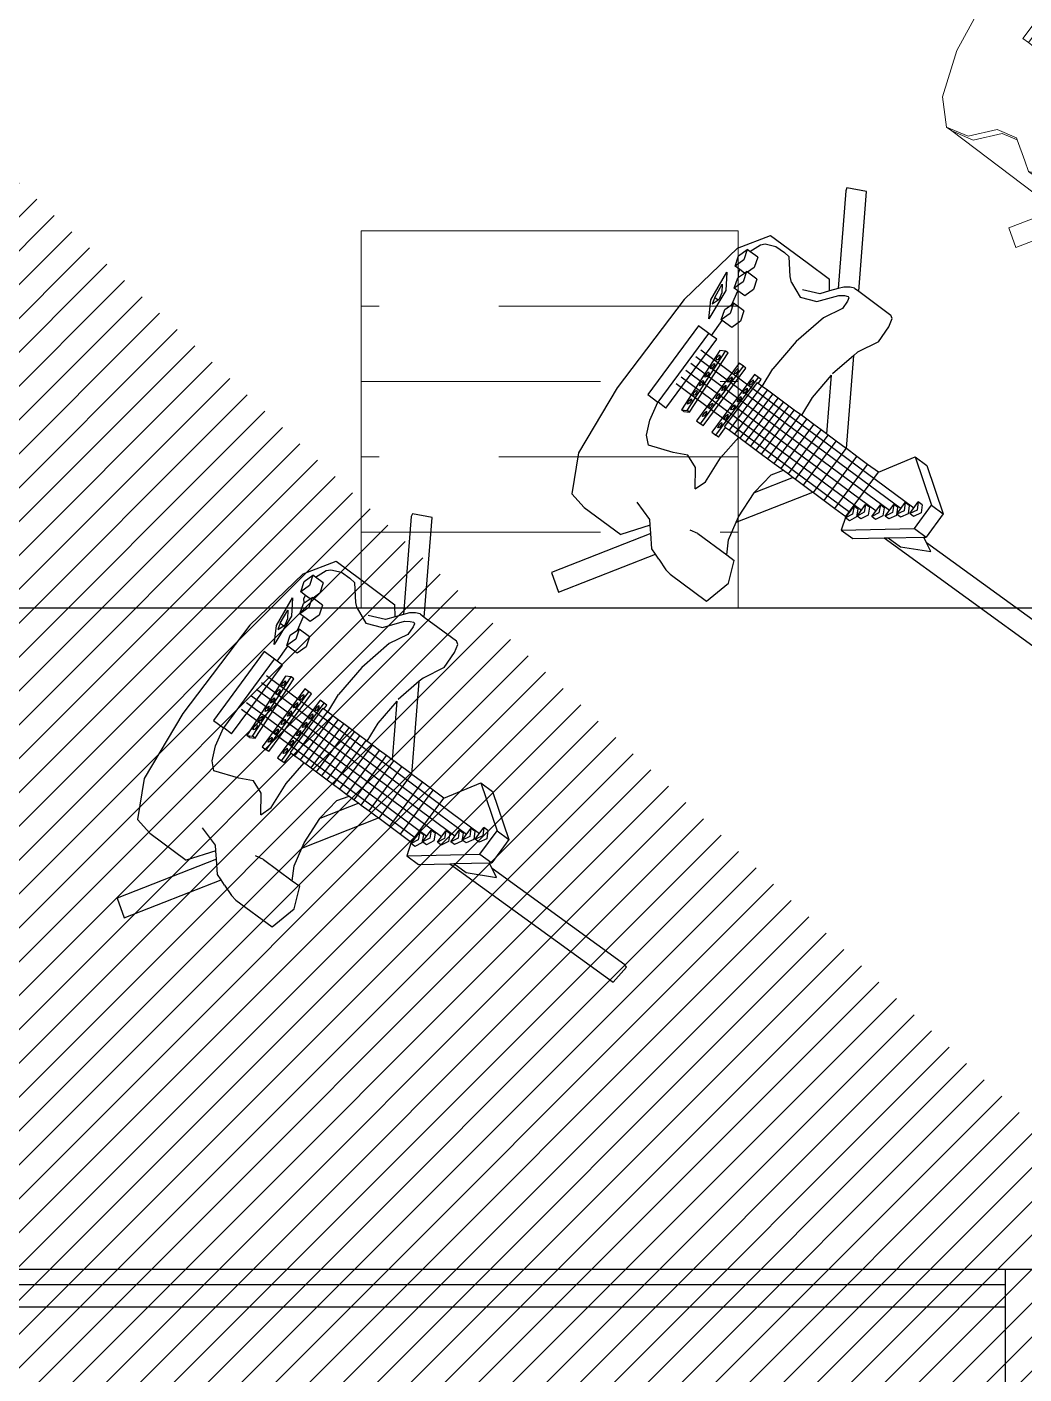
# Model space of a CAD drawing. Header units: millimetres. Extents: x 10 to 76.1, y 10 to 63.5.
# Drawn here: x 55.628 to 56.951, y 12.819 to 14.605 of the extents above; entities that cross this region are included whole.
import ezdxf

# ---------------------------------------------------------------- set-up
doc = ezdxf.new("R2010")
doc.units = ezdxf.units.MM
doc.linetypes.add('LÍNEAS_OCULTAS', pattern=[9.525, 6.35, -3.175])
for name, color, linetype in [('durlok', 3, 'Continuous'), ('equipament', 4, 'Continuous'), ('Luces2d', 9, 'Continuous'), ('relleno2d', 9, 'Continuous')]:
    doc.layers.add(name, color=color, linetype=linetype)

# ---------------------------------------------------------------- blocks, each defined once
blk = doc.blocks.new('Guitar Stand Accoustic')
at = {"lineweight": 0}
for p, q in [((-0.361, 14.261), (-0.152, 22.09)), ((-0.152, 22.09), (0.576, 22.145)), ((0.606, 22.043), (0.46, 16.543)), ((0.576, 22.145), (0.606, 22.043)), ((-0.238, 15.885), (0.298, 16.867)), ((0.298, 16.867), (0.46, 16.543)), ((0.46, 16.543), (0.798, 15.867)), ((-0.266, 14.259), (-0.238, 15.885)), ((0.798, 15.867), (0.769, 14.241)), ((-1.255, 13.573), (-1.243, 14.276)), ((-1.243, 14.276), (-0.361, 14.261)), ((-0.361, 14.261), (-0.266, 14.259)), ((-0.266, 14.259), (0.769, 14.241)), ((1.746, 14.224), (0.769, 14.241)), ((1.733, 13.52), (1.746, 14.224)), ((-1.874, 13.594), (-1.878, 13.361)), ((-1.878, 13.361), (-1.38, 13.352)), ((-1.376, 13.585), (-1.874, 13.594)), ((-1.38, 13.352), (-1.379, 13.374)), ((-1.379, 13.374), (-1.377, 13.525)), ((-1.379, 13.374), (-1.222, 13.372)), ((-1.377, 13.525), (-1.376, 13.585)), ((-1.377, 13.525), (-1.247, 13.523)), ((-1.247, 13.523), (-1.255, 13.573)), ((-1.255, 13.573), (1.733, 13.52)), ((-1.222, 13.372), (-1.247, 13.523)), ((-1.167, 13.035), (-1.222, 13.372)), ((1.626, 12.986), (1.693, 13.32)), ((1.693, 13.32), (1.723, 13.47)), ((1.85, 13.317), (1.693, 13.32)), ((1.723, 13.47), (1.733, 13.52)), ((1.853, 13.468), (1.723, 13.47)), ((1.85, 13.317), (1.853, 13.468)), ((1.85, 13.295), (1.85, 13.317)), ((2.348, 13.286), (1.85, 13.295)), ((1.853, 13.468), (1.854, 13.528)), ((1.854, 13.528), (2.352, 13.519)), ((2.352, 13.519), (2.348, 13.286)), ((-1.833, 13.1), (-1.837, 12.878)), ((-1.837, 12.878), (-1.338, 12.869)), ((-1.335, 13.092), (-1.833, 13.1)), ((-1.338, 12.887), (-1.336, 13.038)), ((-1.338, 12.869), (-1.338, 12.887)), ((-1.338, 12.887), (-1.142, 12.884)), ((-1.336, 13.038), (-1.335, 13.092)), ((-1.336, 13.038), (-1.167, 13.035)), ((-1.142, 12.884), (-1.167, 13.035)), ((-1.071, 12.449), (-1.142, 12.884)), ((-0.775, 12.903), (-0.769, 13.213)), ((-0.693, 12.957), (-0.775, 12.903)), ((-0.775, 12.903), (-0.613, 12.9)), ((-0.688, 13.268), (-0.769, 13.213)), ((-0.613, 12.9), (-0.693, 12.957)), ((-0.608, 13.211), (-0.688, 13.268)), ((0.025, 11.301), (-0.62, 12.9)), ((-0.613, 12.9), (-0.608, 13.211)), ((0.374, 11.295), (1.075, 12.87)), ((1.068, 12.87), (1.073, 13.181)), ((1.068, 12.87), (1.15, 12.925)), ((1.23, 12.867), (1.068, 12.87)), ((1.073, 13.181), (1.155, 13.235)), ((1.15, 12.925), (1.23, 12.867)), ((1.155, 13.235), (1.235, 13.178)), ((1.23, 12.867), (1.235, 13.178)), ((1.51, 12.404), (1.596, 12.835)), ((1.596, 12.835), (1.626, 12.986)), ((1.792, 12.832), (1.596, 12.835)), ((1.795, 12.983), (1.626, 12.986)), ((1.792, 12.832), (1.795, 12.983)), ((1.792, 12.814), (1.792, 12.832)), ((2.29, 12.805), (1.792, 12.814)), ((1.795, 12.983), (1.796, 13.036)), ((1.796, 13.036), (2.294, 13.028)), ((2.294, 13.028), (2.29, 12.805)), ((-1.843, 12.51), (-1.847, 12.3)), ((-1.345, 12.501), (-1.843, 12.51)), ((-1.348, 12.304), (-1.346, 12.454)), ((-1.346, 12.454), (-1.345, 12.501)), ((-1.346, 12.454), (-1.071, 12.449)), ((-1.047, 12.298), (-1.071, 12.449)), ((-0.734, 12.414), (-0.728, 12.725)), ((-0.652, 12.466), (-0.734, 12.414)), ((-0.734, 12.414), (-0.572, 12.411)), ((-0.646, 12.777), (-0.728, 12.725)), ((-0.572, 12.411), (-0.652, 12.466)), ((-0.567, 12.722), (-0.646, 12.777)), ((-0.324, 11.307), (-0.605, 12.412)), ((-0.572, 12.411), (-0.567, 12.722)), ((0.722, 11.289), (1.043, 12.383)), ((1.009, 12.384), (1.015, 12.694)), ((1.009, 12.384), (1.091, 12.436)), ((1.171, 12.381), (1.009, 12.384)), ((1.015, 12.694), (1.097, 12.746)), ((1.091, 12.436), (1.171, 12.381)), ((1.097, 12.746), (1.177, 12.692)), ((1.171, 12.381), (1.177, 12.692)), ((1.48, 12.254), (1.51, 12.404)), ((1.784, 12.399), (1.51, 12.404)), ((1.782, 12.248), (1.784, 12.399)), ((1.784, 12.399), (1.785, 12.445)), ((1.785, 12.445), (2.283, 12.437)), ((2.283, 12.437), (2.279, 12.227)), ((-1.847, 12.3), (-1.349, 12.291)), ((-1.349, 12.291), (-1.348, 12.304)), ((-1.348, 12.304), (-1.047, 12.298)), ((-0.974, 11.856), (-1.047, 12.298)), ((-0.792, 11.6), (-0.974, 11.856)), ((-0.744, 11.829), (-0.739, 12.14)), ((-0.662, 11.879), (-0.744, 11.829)), ((-0.744, 11.829), (-0.582, 11.826)), ((-0.657, 12.19), (-0.739, 12.14)), ((-0.672, 11.313), (-0.663, 11.828)), ((-0.582, 11.826), (-0.662, 11.879)), ((-0.577, 12.137), (-0.657, 12.19)), ((-0.582, 11.826), (-0.577, 12.137)), ((0.999, 11.799), (1.005, 12.11)), ((0.999, 11.799), (1.081, 11.848)), ((1.005, 12.11), (1.086, 12.159)), ((1.081, 11.848), (1.161, 11.796)), ((1.086, 12.159), (1.166, 12.107)), ((1.161, 11.796), (1.166, 12.107)), ((1.392, 11.814), (1.48, 12.254)), ((1.782, 12.248), (1.48, 12.254)), ((1.781, 12.236), (1.782, 12.248)), ((2.279, 12.227), (1.781, 12.236)), ((-1.762, 10.976), (-0.793, 11.559)), ((-0.795, 11.433), (-0.797, 11.315)), ((-0.795, 11.433), (-0.793, 11.559)), ((-0.795, 11.433), (1.198, 11.397)), ((-0.793, 11.559), (-0.792, 11.6)), ((1.161, 11.796), (0.999, 11.799)), ((1.071, 11.282), (1.08, 11.797)), ((1.198, 11.397), (1.195, 11.28)), ((1.198, 11.397), (1.2, 11.565)), ((1.2, 11.565), (1.32, 11.721)), ((1.32, 11.721), (1.392, 11.814)), ((1.32, 11.721), (2.592, 10.894)), ((-2.675, 10.982), (-4.432, 10.79)), ((-1.762, 10.976), (-2.675, 10.982)), ((-0.803, 10.969), (-1.762, 10.976)), ((-0.879, 6.631), (-0.803, 10.969)), ((-0.803, 10.969), (-0.797, 11.315)), ((-0.797, 11.315), (1.195, 11.28)), ((-0.672, 11.313), (-0.797, 11.315)), ((-0.783, 5.055), (-0.672, 11.313)), ((-0.324, 11.307), (-0.672, 11.313)), ((-0.481, 2.374), (-0.324, 11.307)), ((0.025, 11.301), (-0.324, 11.307)), ((-0.133, 2.368), (0.025, 11.301)), ((0.199, 11.298), (0.025, 11.301)), ((0.199, 11.298), (0.374, 11.295)), ((0.265, 5.113), (0.374, 11.295)), ((0.374, 11.295), (0.722, 11.289)), ((0.613, 5.069), (0.722, 11.289)), ((0.722, 11.289), (1.071, 11.282)), ((0.961, 5.024), (1.071, 11.282)), ((1.071, 11.282), (1.195, 11.28)), ((1.113, 6.596), (1.189, 10.933)), ((1.189, 10.933), (1.195, 11.28)), ((1.189, 10.933), (2.592, 10.894)), ((2.592, 10.894), (3.061, 10.881)), ((3.061, 10.881), (4.81, 10.627)), ((-5.882, 10.414), (-6.413, 10.119)), ((-4.432, 10.79), (-5.882, 10.414)), ((4.81, 10.627), (6.246, 10.2)), ((-6.413, 10.119), (-6.577, 9.773)), ((6.246, 10.2), (6.766, 9.886)), ((6.766, 9.886), (6.918, 9.535)), ((-6.607, 8.064), (-6.577, 9.773)), ((6.892, 8.099), (6.918, 9.535)), ((-9.135, 6.545), (-6.607, 8.064)), ((-6.617, 7.489), (-6.607, 8.064)), ((6.877, 7.25), (6.892, 8.099)), ((6.892, 8.099), (9.263, 6.558)), ((-6.617, 7.489), (-6.924, 7.239)), ((-6.654, 5.436), (-6.617, 7.489)), ((-7.005, 6.939), (-8.721, 5.908)), ((-7.005, 6.939), (-7.144, 6.42)), ((-6.924, 7.239), (-7.005, 6.939)), ((6.841, 5.198), (6.877, 7.25)), ((6.877, 7.25), (7.092, 7.063)), ((8.827, 5.935), (7.092, 7.063)), ((7.092, 7.063), (7.175, 6.991)), ((7.175, 6.991), (7.366, 6.164)), ((-8.721, 5.908), (-9.135, 6.545)), ((-7.221, 2.082), (-7.144, 6.42)), ((-4.508, 6.453), (-5.959, 6.076)), ((-2.756, 6.41), (-4.512, 6.218)), ((-2.752, 6.645), (-4.508, 6.453)), ((-0.884, 6.397), (-2.756, 6.41)), ((-0.879, 6.631), (-2.752, 6.645)), ((-0.884, 6.397), (-0.879, 6.631)), ((1.109, 6.361), (1.113, 6.596)), ((1.113, 6.596), (2.985, 6.544)), ((2.985, 6.544), (4.733, 6.29)), ((9.263, 6.558), (8.929, 5.908)), ((-5.959, 6.076), (-6.49, 5.781)), ((-4.512, 6.218), (-5.963, 5.842)), ((-0.905, 5.161), (-0.884, 6.397)), ((1.087, 5.126), (1.109, 6.361)), ((1.109, 6.361), (2.98, 6.309)), ((2.98, 6.309), (4.729, 6.055)), ((4.729, 6.055), (6.165, 5.628)), ((4.733, 6.29), (6.169, 5.862)), ((7.29, 1.826), (7.366, 6.164)), ((8.929, 5.908), (8.827, 5.935)), ((-6.494, 5.547), (-6.658, 5.201)), ((-6.658, 5.201), (-6.654, 5.436)), ((-6.49, 5.781), (-6.654, 5.436)), ((-5.963, 5.842), (-6.494, 5.547)), ((6.165, 5.628), (6.685, 5.314)), ((6.169, 5.862), (6.689, 5.548)), ((6.689, 5.548), (6.841, 5.198)), ((-6.658, 5.201), (-6.433, 4.854)), ((-1.312, 5.124), (-2.185, 4.737)), ((-1.083, 5.012), (-1.813, 4.689)), ((-0.905, 5.161), (-1.312, 5.124)), ((0.09, 5.12), (-1.083, 5.012)), ((-0.907, 5.044), (-0.905, 5.161)), ((-0.025, 5.124), (-0.907, 5.044)), ((-0.83, 2.38), (-0.783, 5.055)), ((-0.025, 5.124), (0.206, 5.12)), ((0.09, 5.12), (1.259, 4.971)), ((0.206, 5.12), (1.085, 5.008)), ((0.216, 2.362), (0.265, 5.113)), ((0.565, 2.356), (0.613, 5.069)), ((0.913, 2.35), (0.961, 5.024)), ((1.085, 5.008), (1.087, 5.126)), ((1.087, 5.126), (1.492, 5.074)), ((1.259, 4.971), (1.977, 4.623)), ((1.49, 4.957), (1.695, 4.976)), ((1.49, 4.957), (2.349, 4.54)), ((1.492, 5.074), (1.695, 4.976)), ((1.695, 4.976), (2.498, 5.05)), ((2.498, 5.05), (4.568, 4.694)), ((6.837, 4.963), (6.6, 4.624)), ((6.685, 5.314), (6.837, 4.963)), ((6.837, 4.963), (6.841, 5.198)), ((-6.433, 4.854), (-6.002, 4.171)), ((-2.185, 4.737), (-2.194, 4.24)), ((-1.813, 4.689), (-1.82, 4.274)), ((1.977, 4.623), (1.97, 4.208)), ((2.349, 4.54), (2.342, 4.16)), ((4.568, 4.694), (5.828, 4.034)), ((6.6, 4.624), (6.146, 3.956)), ((-5.962, 4.106), (-6.158, 3.355)), ((-6.002, 4.171), (-6.154, 3.59)), ((-6.002, 4.171), (-5.962, 4.106)), ((-2.194, 4.24), (-1.335, 3.823)), ((-1.82, 4.274), (-1.102, 3.926)), ((1.97, 4.208), (1.24, 3.885)), ((2.34, 4.043), (1.467, 3.656)), ((2.342, 4.16), (1.469, 3.773)), ((2.342, 4.16), (2.34, 4.043)), ((5.828, 4.034), (5.903, 3.264)), ((6.146, 3.956), (6.103, 3.894)), ((6.146, 3.956), (6.277, 3.371)), ((-6.154, 3.59), (-7, 2.902)), ((-1.335, 3.823), (-0.051, 3.659)), ((-1.102, 3.926), (0.067, 3.777)), ((1.24, 3.885), (0.067, 3.777)), ((1.469, 3.773), (0.18, 3.655)), ((1.295, 3.396), (1.467, 3.656)), ((6.103, 3.894), (6.273, 3.136)), ((-6.158, 3.355), (-7.004, 2.667)), ((2.576, 2.656), (1.295, 3.396)), ((5.903, 3.264), (4.769, 2.614)), ((6.273, 3.136), (7.094, 2.419)), ((6.277, 3.371), (7.098, 2.653)), ((-7.004, 2.667), (-7.225, 1.848)), ((-7, 2.902), (-7.221, 2.082)), ((-2.945, 2.535), (-2.949, 2.3)), ((-2.945, 2.535), (3.032, 2.429)), ((3.163, 2.766), (2.576, 2.656)), ((4.346, 2.745), (3.163, 2.766)), ((4.769, 2.614), (4.346, 2.745)), ((7.098, 2.653), (7.29, 1.826)), ((-7.225, 1.848), (-7.221, 2.082)), ((-2.949, 2.3), (-2.953, 2.049)), ((-2.953, 2.049), (-1.708, 2.027)), ((-2.949, 2.3), (3.028, 2.195)), ((-0.835, 1.971), (-1.708, 2.027)), ((-0.908, 2.166), (-1.059, 2.082)), ((-1.059, 2.082), (-0.761, 2.077)), ((-0.761, 2.077), (-0.908, 2.166)), ((-0.835, 1.971), (0.033, 1.891)), ((-0.56, 2.165), (-0.71, 2.076)), ((-0.71, 2.076), (-0.412, 2.07)), ((-0.412, 2.07), (-0.56, 2.165)), ((-0.211, 2.163), (-0.362, 2.07)), ((-0.362, 2.07), (-0.064, 2.064)), ((-0.064, 2.064), (-0.211, 2.163)), ((0.137, 2.061), (0.287, 2.155)), ((0.434, 2.056), (0.137, 2.061)), ((0.287, 2.155), (0.434, 2.056)), ((0.485, 2.055), (0.636, 2.144)), ((0.783, 2.049), (0.485, 2.055)), ((0.636, 2.144), (0.783, 2.049)), ((0.834, 2.048), (0.984, 2.133)), ((1.132, 2.043), (0.834, 2.048)), ((0.984, 2.133), (1.132, 2.043)), ((3.028, 2.195), (3.024, 1.943)), ((3.032, 2.429), (3.028, 2.195)), ((7.094, 2.419), (7.285, 1.592)), ((-7.225, 1.848), (-6.443, 1.052)), ((0.904, 1.94), (0.033, 1.891)), ((0.904, 1.94), (1.778, 1.965)), ((3.024, 1.943), (1.778, 1.965)), ((7.285, 1.592), (6.477, 0.824)), ((7.285, 1.592), (7.29, 1.826)), ((-6.443, 1.052), (-4.793, 0.415)), ((6.477, 0.824), (4.805, 0.246)), ((-4.793, 0.415), (-2.552, 0.045)), ((-2.552, 0.045), (2.552, -0.045)), ((4.805, 0.246), (2.552, -0.045))]:
    blk.add_line(p, q, dxfattribs=at)
blk = doc.blocks.new('Guitar Stand Electric')
for p, q in [((-0.434, 11.094), (-0.238, 18.463)), ((-0.238, 18.463), (0.494, 18.518)), ((0.524, 18.416), (0.364, 12.429)), ((0.494, 18.518), (0.524, 18.416)), ((-0.332, 11.762), (0.205, 12.747)), ((0.205, 12.747), (0.364, 12.429)), ((0.364, 12.429), (0.47, 12.219)), ((-0.341, 11.21), (0.47, 12.219)), ((0.47, 12.219), (0.525, 12.288)), ((0.515, 11.756), (0.525, 12.288)), ((1.582, 12.269), (0.525, 12.288)), ((1.572, 11.737), (1.582, 12.269)), ((2.611, 10.718), (1.582, 12.269)), ((-1.162, 9.669), (0.515, 11.756)), ((-0.341, 11.21), (-0.332, 11.762)), ((0.515, 11.756), (1.572, 11.737)), ((0.846, 11.465), (0.843, 11.288)), ((1.11, 11.432), (0.843, 11.288)), ((1.113, 11.609), (0.846, 11.465)), ((1.371, 11.278), (1.11, 11.432)), ((1.374, 11.456), (1.113, 11.609)), ((1.374, 11.456), (1.371, 11.278)), ((2.602, 10.186), (1.572, 11.737)), ((-1.152, 10.2), (-0.434, 11.094)), ((-0.434, 11.094), (-0.341, 11.21)), ((0.491, 10.943), (0.225, 10.808)), ((0.753, 10.799), (0.491, 10.943)), ((0.535, 11.107), (0.532, 10.929)), ((0.798, 11.068), (0.532, 10.929)), ((0.532, 10.929), (1.06, 10.92)), ((0.801, 11.246), (0.535, 11.107)), ((0.673, 3.96), (0.796, 10.925)), ((1.06, 10.92), (0.798, 11.068)), ((1.063, 11.097), (0.801, 11.246)), ((0.843, 11.288), (1.371, 11.278)), ((0.978, 3.955), (1.107, 11.283)), ((1.063, 11.097), (1.06, 10.92)), ((-0.087, 10.432), (-0.09, 10.255)), ((0.176, 10.384), (-0.09, 10.255)), ((0.179, 10.561), (-0.087, 10.432)), ((0.438, 10.246), (0.176, 10.384)), ((0.441, 10.423), (0.179, 10.561)), ((0.225, 10.808), (0.222, 10.631)), ((0.488, 10.765), (0.222, 10.631)), ((0.222, 10.631), (0.75, 10.622)), ((0.368, 3.966), (0.486, 10.626)), ((0.441, 10.423), (0.438, 10.246)), ((0.75, 10.622), (0.488, 10.765)), ((0.753, 10.799), (0.75, 10.622)), ((2.602, 10.186), (2.611, 10.718)), ((-1.162, 9.669), (-1.152, 10.2)), ((-0.4, 9.997), (-0.403, 9.819)), ((-0.137, 9.941), (-0.403, 9.819)), ((-0.133, 10.119), (-0.4, 9.997)), ((0.125, 9.81), (-0.137, 9.941)), ((0.128, 9.987), (-0.133, 10.119)), ((-0.09, 10.255), (0.438, 10.246)), ((0.063, 3.971), (0.174, 10.25)), ((0.128, 9.987), (0.125, 9.81)), ((1.339, 9.462), (2.602, 10.186)), ((-0.664, 9.497), (-1.162, 9.669)), ((-0.71, 9.701), (-0.713, 9.524)), ((-0.447, 9.642), (-0.713, 9.524)), ((-0.713, 9.524), (-0.185, 9.515)), ((-0.444, 9.819), (-0.71, 9.701)), ((-0.673, 9.009), (-0.664, 9.497)), ((-0.664, 9.497), (1.339, 9.462)), ((-0.588, 1.62), (-0.449, 9.52)), ((-0.185, 9.515), (-0.447, 9.642)), ((-0.182, 9.692), (-0.444, 9.819)), ((-0.403, 9.819), (0.125, 9.81)), ((-0.242, 3.976), (-0.139, 9.815)), ((-0.182, 9.692), (-0.185, 9.515)), ((1.339, 9.462), (1.33, 8.974)), ((-0.682, 8.521), (-0.673, 9.009)), ((-0.673, 9.009), (1.33, 8.974)), ((1.33, 8.974), (1.322, 8.485)), ((-0.69, 8.032), (-0.682, 8.521)), ((-0.682, 8.521), (1.322, 8.485)), ((1.322, 8.485), (1.313, 8.008)), ((-3.273, 6.454), (-0.691, 8.006)), ((-0.698, 7.585), (-0.691, 8.006)), ((-0.691, 8.006), (-0.69, 8.032)), ((-0.69, 8.032), (1.313, 7.997)), ((1.313, 7.997), (1.305, 7.55)), ((1.313, 8.008), (4.174, 6.149)), ((1.313, 8.008), (1.313, 7.997)), ((-6.221, 7.354), (-5.208, 7.592)), ((-5.208, 7.592), (-4.427, 7.25)), ((-0.705, 7.219), (-0.698, 7.585)), ((-0.698, 7.585), (1.305, 7.55)), ((1.305, 7.55), (1.299, 7.183)), ((-6.25, 5.699), (-6.221, 7.354)), ((-4.456, 5.596), (-4.433, 6.907)), ((-4.433, 6.907), (-4.427, 7.25)), ((-4.433, 6.907), (-3.956, 6.625)), ((-0.707, 7.107), (-2.017, 6.319)), ((-0.714, 6.668), (-0.71, 6.893)), ((-0.71, 6.893), (-0.707, 7.107)), ((-0.71, 6.893), (1.293, 6.858)), ((-0.707, 7.107), (-0.705, 7.219)), ((-0.705, 7.219), (1.299, 7.183)), ((1.298, 7.109), (1.293, 6.858)), ((1.299, 7.183), (1.298, 7.109)), ((3.1, 5.937), (1.298, 7.109)), ((-3.956, 6.625), (-3.273, 6.454)), ((-3.273, 6.454), (-3.067, 6.403)), ((-3.067, 6.403), (-2.017, 6.319)), ((-1.992, 6.317), (-1.12, 6.415)), ((-1.12, 6.415), (-0.714, 6.668)), ((-0.722, 6.242), (-0.716, 6.568)), ((-0.716, 6.568), (-0.714, 6.668)), ((-0.716, 6.568), (1.287, 6.532)), ((1.287, 6.532), (1.282, 6.207)), ((1.293, 6.858), (1.287, 6.532)), ((5.123, 6.565), (4.352, 6.186)), ((5.123, 6.565), (5.791, 6.526)), ((5.791, 6.526), (6.103, 6.445)), ((6.103, 6.445), (6.175, 6.327)), ((-2.017, 6.319), (-1.992, 6.317)), ((-0.732, 5.672), (-0.727, 5.957)), ((-0.727, 5.957), (-0.722, 6.242)), ((-0.727, 5.957), (1.277, 5.922)), ((-0.722, 6.242), (1.282, 6.207)), ((1.277, 5.922), (1.272, 5.637)), ((1.282, 6.207), (1.277, 5.963)), ((2.033, 5.882), (1.277, 5.963)), ((1.277, 5.963), (1.277, 5.922)), ((3.1, 5.937), (2.033, 5.882)), ((4.174, 6.149), (3.175, 5.941)), ((4.352, 6.186), (4.174, 6.149)), ((6.149, 4.864), (6.175, 6.327)), ((-6.25, 5.699), (-6.217, 5.473)), ((-6.069, 5.035), (-6.217, 5.473)), ((-4.456, 5.596), (-4.526, 5.29)), ((-0.741, 5.184), (-0.736, 5.428)), ((-0.736, 5.428), (-0.732, 5.672)), ((-0.736, 5.428), (1.267, 5.393)), ((-0.732, 5.672), (1.272, 5.637)), ((1.272, 5.637), (1.267, 5.393)), ((-6.069, 5.035), (-5.992, 4.82)), ((-0.749, 4.696), (-0.745, 4.94)), ((-0.745, 4.94), (-0.741, 5.184)), ((-0.745, 4.94), (1.259, 4.905)), ((-0.741, 5.184), (1.263, 5.149)), ((1.263, 5.149), (1.259, 4.905)), ((1.267, 5.393), (1.263, 5.149)), ((-9.254, 2.86), (-5.992, 4.82)), ((-5.992, 4.82), (-5.916, 4.604)), ((-5.916, 4.604), (-5.497, 4.228)), ((-3.218, 4.527), (-2.784, 4.667)), ((-3.218, 4.527), (-2.592, 4.06)), ((-2.784, 4.667), (-1.754, 4.566)), ((-1.754, 4.566), (-0.75, 4.631)), ((-0.758, 4.208), (-0.753, 4.452)), ((-0.753, 4.452), (-0.75, 4.631)), ((-0.753, 4.452), (1.25, 4.416)), ((-0.75, 4.631), (-0.749, 4.696)), ((-0.749, 4.696), (1.254, 4.661)), ((1.254, 4.661), (1.25, 4.416)), ((1.259, 4.905), (1.254, 4.661)), ((4.597, 4.44), (3.295, 4.169)), ((5.281, 4.777), (4.597, 4.44)), ((5.616, 4.757), (5.281, 4.777)), ((5.581, 4.38), (5.707, 4.549)), ((5.734, 4.726), (5.616, 4.757)), ((5.707, 4.549), (5.765, 4.676)), ((5.765, 4.676), (5.734, 4.726)), ((6.075, 4.52), (5.938, 4.336)), ((6.146, 4.673), (6.075, 4.52)), ((6.146, 4.673), (6.149, 4.864)), ((6.149, 4.864), (9.213, 2.873)), ((-5.497, 4.228), (-8.838, 2.22)), ((-5.27, 4.024), (-6.196, 3.378)), ((-5.497, 4.228), (-5.27, 4.024)), ((-5.27, 4.024), (-5.115, 3.885)), ((-2.592, 4.06), (-2.398, 3.561)), ((-1.201, 4.044), (-1.203, 3.926)), ((-1.201, 4.044), (-0.761, 4.037)), ((-0.762, 3.986), (-0.761, 4.037)), ((1.242, 3.95), (-0.762, 3.986)), ((-0.761, 4.037), (-0.758, 4.208)), ((-0.758, 4.208), (1.246, 4.172)), ((-0.283, 1.615), (-0.242, 3.976)), ((0.021, 1.609), (0.063, 3.971)), ((0.326, 1.604), (0.368, 3.966)), ((0.631, 1.598), (0.673, 3.96)), ((0.936, 1.593), (0.978, 3.955)), ((1.243, 4.001), (1.242, 3.95)), ((1.246, 4.172), (1.243, 4.001)), ((1.243, 4.001), (1.424, 3.998)), ((1.25, 4.416), (1.246, 4.187)), ((1.246, 4.187), (1.99, 4.102)), ((1.246, 4.187), (1.246, 4.172)), ((1.424, 3.998), (1.422, 3.88)), ((3.295, 4.169), (1.99, 4.102)), ((4.916, 3.878), (5.581, 4.38)), ((5.51, 4.013), (5.212, 3.788)), ((5.765, 4.205), (5.51, 4.013)), ((5.51, 4.013), (5.846, 3.744)), ((5.938, 4.336), (5.765, 4.205)), ((8.775, 2.248), (5.765, 4.205)), ((-5.115, 3.885), (-4.896, 3.132)), ((-2.398, 3.561), (-2.652, 3.071)), ((-1.206, 3.743), (-1.203, 3.926)), ((1.418, 3.697), (-1.206, 3.743)), ((-1.203, 3.926), (1.422, 3.88)), ((-0.9, 3.859), (-0.946, 3.815)), ((-0.946, 3.815), (-0.827, 3.784)), ((-0.753, 3.857), (-0.9, 3.859)), ((-0.827, 3.784), (-0.708, 3.81)), ((-0.708, 3.81), (-0.753, 3.857)), ((-0.525, 3.853), (-0.571, 3.808)), ((-0.571, 3.808), (-0.453, 3.778)), ((-0.378, 3.85), (-0.525, 3.853)), ((-0.453, 3.778), (-0.333, 3.804)), ((-0.333, 3.804), (-0.378, 3.85)), ((-0.087, 3.845), (-0.133, 3.8)), ((-0.133, 3.8), (-0.015, 3.77)), ((0.06, 3.842), (-0.087, 3.845)), ((-0.015, 3.77), (0.104, 3.796)), ((0.104, 3.796), (0.06, 3.842)), ((0.288, 3.838), (0.241, 3.794)), ((0.241, 3.794), (0.36, 3.764)), ((0.435, 3.836), (0.288, 3.838)), ((0.36, 3.764), (0.479, 3.79)), ((0.479, 3.79), (0.435, 3.836)), ((0.663, 3.832), (0.616, 3.787)), ((0.616, 3.787), (0.735, 3.757)), ((0.81, 3.829), (0.663, 3.832)), ((0.735, 3.757), (0.854, 3.783)), ((0.854, 3.783), (0.81, 3.829)), ((1.038, 3.825), (0.991, 3.78)), ((0.991, 3.78), (1.11, 3.75)), ((1.184, 3.823), (1.038, 3.825)), ((1.11, 3.75), (1.229, 3.776)), ((1.229, 3.776), (1.184, 3.823)), ((1.422, 3.88), (1.418, 3.697)), ((4.675, 3.304), (4.916, 3.878)), ((5.212, 3.788), (4.943, 3.203)), ((5.836, 2.723), (5.846, 3.744)), ((-6.225, 1.723), (-6.196, 3.378)), ((-2.652, 3.071), (-2.994, 2.193)), ((-1.218, 3.051), (-1.215, 3.234)), ((1.406, 3.005), (-1.218, 3.051)), ((-1.213, 3.353), (-1.215, 3.234)), ((-1.215, 3.234), (1.409, 3.188)), ((-1.213, 3.353), (1.411, 3.306)), ((-0.912, 3.168), (-0.958, 3.123)), ((-0.958, 3.123), (-0.84, 3.093)), ((-0.765, 3.165), (-0.912, 3.168)), ((-0.84, 3.093), (-0.72, 3.119)), ((-0.72, 3.119), (-0.765, 3.165)), ((-0.537, 3.161), (-0.583, 3.116)), ((-0.583, 3.116), (-0.465, 3.086)), ((-0.39, 3.158), (-0.537, 3.161)), ((-0.465, 3.086), (-0.345, 3.112)), ((-0.345, 3.112), (-0.39, 3.158)), ((-0.099, 3.153), (-0.146, 3.109)), ((-0.146, 3.109), (-0.027, 3.078)), ((0.047, 3.151), (-0.099, 3.153)), ((-0.027, 3.078), (0.092, 3.104)), ((0.092, 3.104), (0.047, 3.151)), ((0.275, 3.147), (0.229, 3.102)), ((0.229, 3.102), (0.348, 3.072)), ((0.422, 3.144), (0.275, 3.147)), ((0.348, 3.072), (0.467, 3.098)), ((0.467, 3.098), (0.422, 3.144)), ((0.65, 3.14), (0.604, 3.095)), ((0.604, 3.095), (0.723, 3.065)), ((0.797, 3.137), (0.65, 3.14)), ((0.723, 3.065), (0.842, 3.091)), ((0.842, 3.091), (0.797, 3.137)), ((1.025, 3.133), (0.979, 3.089)), ((0.979, 3.089), (1.098, 3.059)), ((1.172, 3.131), (1.025, 3.133)), ((1.098, 3.059), (1.217, 3.085)), ((1.217, 3.085), (1.172, 3.131)), ((1.409, 3.188), (1.406, 3.005)), ((1.411, 3.306), (1.409, 3.188)), ((4.906, 2.723), (4.675, 3.304)), ((-8.838, 2.22), (-9.254, 2.86)), ((-1.231, 2.36), (-1.125, 2.538)), ((-1.229, 2.478), (-1.231, 2.36)), ((-1.229, 2.478), (-1.123, 2.656)), ((-1.123, 2.656), (-1.125, 2.538)), ((-1.125, 2.538), (1.453, 2.337)), ((-1.123, 2.656), (1.455, 2.455)), ((4.906, 2.723), (5.046, 2.55)), ((5.046, 2.55), (5.599, 2.088)), ((5.807, 1.069), (5.836, 2.723)), ((9.213, 2.873), (8.878, 2.22)), ((-2.994, 2.193), (-2.741, 1.92)), ((1.347, 2.158), (-1.231, 2.36)), ((-0.861, 2.455), (-0.932, 2.414)), ((-0.932, 2.414), (-0.832, 2.377)), ((-0.717, 2.443), (-0.861, 2.455)), ((-0.832, 2.377), (-0.699, 2.396)), ((-0.699, 2.396), (-0.717, 2.443)), ((-0.493, 2.426), (-0.564, 2.385)), ((-0.564, 2.385), (-0.463, 2.349)), ((-0.349, 2.415), (-0.493, 2.426)), ((-0.463, 2.349), (-0.33, 2.367)), ((-0.33, 2.367), (-0.349, 2.415)), ((-0.063, 2.392), (-0.134, 2.352)), ((-0.134, 2.352), (-0.034, 2.315)), ((0.081, 2.381), (-0.063, 2.392)), ((-0.034, 2.315), (0.099, 2.333)), ((0.099, 2.333), (0.081, 2.381)), ((0.305, 2.364), (0.234, 2.323)), ((0.234, 2.323), (0.335, 2.286)), ((0.449, 2.352), (0.305, 2.364)), ((0.335, 2.286), (0.467, 2.305)), ((0.467, 2.305), (0.449, 2.352)), ((0.673, 2.335), (0.602, 2.294)), ((0.602, 2.294), (0.703, 2.258)), ((0.817, 2.324), (0.673, 2.335)), ((0.703, 2.258), (0.836, 2.276)), ((0.836, 2.276), (0.817, 2.324)), ((1.041, 2.306), (0.971, 2.265)), ((0.971, 2.265), (1.071, 2.229)), ((1.186, 2.295), (1.041, 2.306)), ((1.071, 2.229), (1.204, 2.247)), ((1.204, 2.247), (1.186, 2.295)), ((1.453, 2.337), (1.347, 2.158)), ((1.455, 2.455), (1.453, 2.337)), ((2.274, 1.988), (2.266, 1.559)), ((2.651, 2.103), (2.274, 1.988)), ((3.023, 1.974), (2.651, 2.103)), ((3.023, 1.974), (3.015, 1.502)), ((5.599, 2.088), (5.619, 1.846)), ((8.878, 2.22), (8.775, 2.248)), ((-6.109, 1.056), (-6.225, 1.723)), ((-2.741, 1.92), (-2.236, 1.683)), ((-2.236, 1.683), (-1.533, 1.508)), ((-1.541, 1.05), (-1.533, 1.508)), ((-1.527, 1.873), (-1.533, 1.518)), ((-1.533, 1.518), (1.592, 1.463)), ((-1.533, 1.508), (-1.533, 1.518)), ((-1.527, 1.873), (1.598, 1.818)), ((1.594, 1.584), (1.592, 1.463)), ((1.598, 1.818), (1.594, 1.584)), ((1.594, 1.584), (2.266, 1.559)), ((2.642, 1.63), (2.265, 1.515)), ((2.266, 1.559), (2.265, 1.515)), ((2.265, 1.515), (2.638, 1.386)), ((2.638, 1.386), (2.949, 1.482)), ((3.015, 1.502), (2.642, 1.63)), ((2.949, 1.482), (3.015, 1.502)), ((2.949, 1.482), (3.475, 1.347)), ((3.481, 1.66), (3.475, 1.347)), ((3.858, 1.776), (3.481, 1.66)), ((4.231, 1.647), (3.858, 1.776)), ((4.231, 1.647), (4.223, 1.217)), ((5.604, 1.467), (5.619, 1.846)), ((-4.77, 0.341), (-6.109, 1.056)), ((1.583, 0.995), (-1.541, 1.05)), ((1.592, 1.463), (1.583, 0.995)), ((3.214, 0.991), (2.01, 1.13)), ((2.01, 1.13), (2.607, 0.768)), ((2.769, 0.984), (2.814, 1.001)), ((3.052, 0.931), (2.814, 1.001)), ((3.77, 0.614), (3.214, 0.991)), ((3.475, 1.347), (3.472, 1.188)), ((3.85, 1.303), (3.472, 1.188)), ((3.472, 1.188), (3.845, 1.059)), ((3.845, 1.059), (3.884, 1.071)), ((4.222, 1.174), (3.85, 1.303)), ((3.884, 1.071), (4.136, 1.148)), ((3.884, 1.071), (4.005, 0.965)), ((4.136, 1.148), (4.133, 0.941)), ((4.136, 1.148), (4.222, 1.174)), ((4.223, 1.217), (4.222, 1.174)), ((4.514, 1.306), (4.223, 1.217)), ((4.887, 1.178), (4.514, 1.306)), ((4.704, 0.394), (5.807, 1.069)), ((4.887, 1.178), (4.881, 0.827)), ((5.306, 0.982), (5.441, 1.104)), ((5.441, 1.104), (5.604, 1.467)), ((2.528, 0.896), (2.769, 0.984)), ((2.766, 0.826), (2.528, 0.896)), ((2.607, 0.768), (3.77, 0.614)), ((2.766, 0.826), (2.769, 0.984)), ((2.766, 0.826), (3.313, 0.754)), ((3.313, 0.754), (3.052, 0.931)), ((4.005, 0.965), (4.133, 0.941)), ((4.133, 0.941), (4.129, 0.718)), ((4.506, 0.834), (4.129, 0.718)), ((4.129, 0.718), (4.501, 0.589)), ((4.501, 0.589), (4.879, 0.705)), ((4.879, 0.705), (4.506, 0.834)), ((4.881, 0.827), (4.879, 0.705)), ((4.881, 0.827), (5.306, 0.982)), ((-2.024, 0.013), (-4.77, 0.341)), ((2.024, -0.013), (-2.024, 0.013)), ((4.704, 0.394), (2.024, -0.013))]:
    blk.add_line(p, q)

msp = doc.modelspace()

# ---------------------------------------------------------------- hatches: boundary and pattern name
at = {"layer": 'relleno2d'}
h = msp.add_hatch(dxfattribs=at)
h.set_pattern_fill('ANSI31', color=256, scale=0.01)
h.paths.add_polyline_path([(59.6881, 11.705), (59.4831, 11.705), (59.4831, 17.785), (59.6881, 17.785)])
edge = h.paths.add_edge_path(flags=17)
edge.add_line((59.6881, 18.975), (59.4831, 18.975))
edge.add_line((59.4831, 18.975), (59.4831, 19.035))
edge.add_line((59.4831, 19.035), (58.9931, 19.035))
edge.add_line((58.9931, 19.035), (58.9931, 19.475))
edge.add_line((58.9931, 19.475), (50.9148, 19.475))
edge.add_arc((50.6231, 19.545), 0.3, 193.4934, 346.5066, ccw=False)
edge.add_line((50.3314, 19.475), (50.1581, 19.475))
edge.add_line((50.1581, 19.475), (50.0231, 19.475))
edge.add_line((50.0231, 19.475), (49.9531, 19.475))
edge.add_line((49.9531, 19.475), (49.9531, 19.68))
edge.add_line((49.9531, 19.68), (59.6881, 19.68))
edge.add_line((59.6881, 19.68), (59.6881, 18.975))
edge = h.paths.add_edge_path(flags=17)
edge.add_line((59.6881, 18.975), (59.4831, 18.975))
edge.add_line((59.4831, 18.975), (59.4831, 19.035))
edge.add_line((58.9931, 19.035), (59.4831, 19.035))
edge.add_line((58.9931, 19.475), (58.9931, 19.035))
edge.add_line((50.9148, 19.475), (58.9931, 19.475))
edge.add_arc((50.6231, 19.545), 0.3, 193.4934, 346.5066)
edge.add_line((50.3314, 19.475), (50.1581, 19.475))
edge.add_line((50.1581, 19.475), (50.0231, 19.475))
edge.add_line((49.9531, 19.475), (50.0231, 19.475))
edge.add_line((49.9531, 19.68), (49.9531, 19.475))
edge.add_line((59.6881, 19.68), (49.9531, 19.68))
edge.add_line((59.6881, 19.68), (59.6881, 18.975))
edge = h.paths.add_edge_path()
edge.add_line((49.9531, 10), (59.6881, 10))
edge.add_line((50.1581, 10.205), (50.9148, 10.205))
edge.add_line((59.4831, 10.205), (50.9148, 10.205))
edge.add_line((59.4831, 10.205), (59.4831, 10.805))
edge.add_line((59.6881, 10), (59.6881, 10.805))
edge.add_line((59.4831, 10.805), (59.6881, 10.805))
edge.add_line((50.1581, 19.475), (50.1881, 19.475))

# ---------------------------------------------------------------- linework, layer by layer
at = {"layer": 'durlok'}
for p, q in [((56.9756, 12.9575), (54.9756, 12.9575)), ((56.9256, 12.9575), (56.9256, 12.645)), ((55.0256, 12.9375), (56.9256, 12.9375)), ((56.9256, 12.9075), (55.0256, 12.9075))]:
    msp.add_line(p, q, dxfattribs=at)
at = {"layer": 'equipament'}
msp.add_lwpolyline([(50.8255, 13.835), (57.2575, 13.835), (57.2575, 18.6898), (50.8255, 18.6898)], close=True, dxfattribs=at)
at = {"layer": 'Luces2d', "lineweight": 0, "ltscale": 0.05}
for p, q in [((56.5714, 14.335), (56.0714, 14.335)), ((56.0714, 14.335), (56.0714, 13.835)), ((56.5714, 13.835), (56.5714, 14.335)), ((56.0714, 13.835), (56.5714, 13.835))]:
    msp.add_line(p, q, dxfattribs=at)
at = {"layer": 'Luces2d', "linetype": 'LÍNEAS_OCULTAS', "lineweight": 0, "ltscale": 0.05}
for p, q in [((56.5714, 14.235), (56.0714, 14.235)), ((56.0714, 14.135), (56.5714, 14.135)), ((56.5714, 14.035), (56.0714, 14.035)), ((56.0714, 13.935), (56.5714, 13.935))]:
    msp.add_line(p, q, dxfattribs=at)

# ---------------------------------------------------------------- block references
at = {"layer": 'equipament', "xscale": -0.0362899318176679, "yscale": 0.0362899318176679, "zscale": 0.0362899318176679}
for name, p, rotation in [('Guitar Stand Accoustic', (56.9566, 14.7202), 231.9752566812849), ('Guitar Stand Electric', (56.4554, 14.1852), 232.4772525118623), ('Guitar Stand Electric', (55.8793, 13.7532), 232.4772525118623)]:
    msp.add_blockref(name, p, dxfattribs=dict(at, rotation=rotation))

doc.saveas('drawing.dxf')
